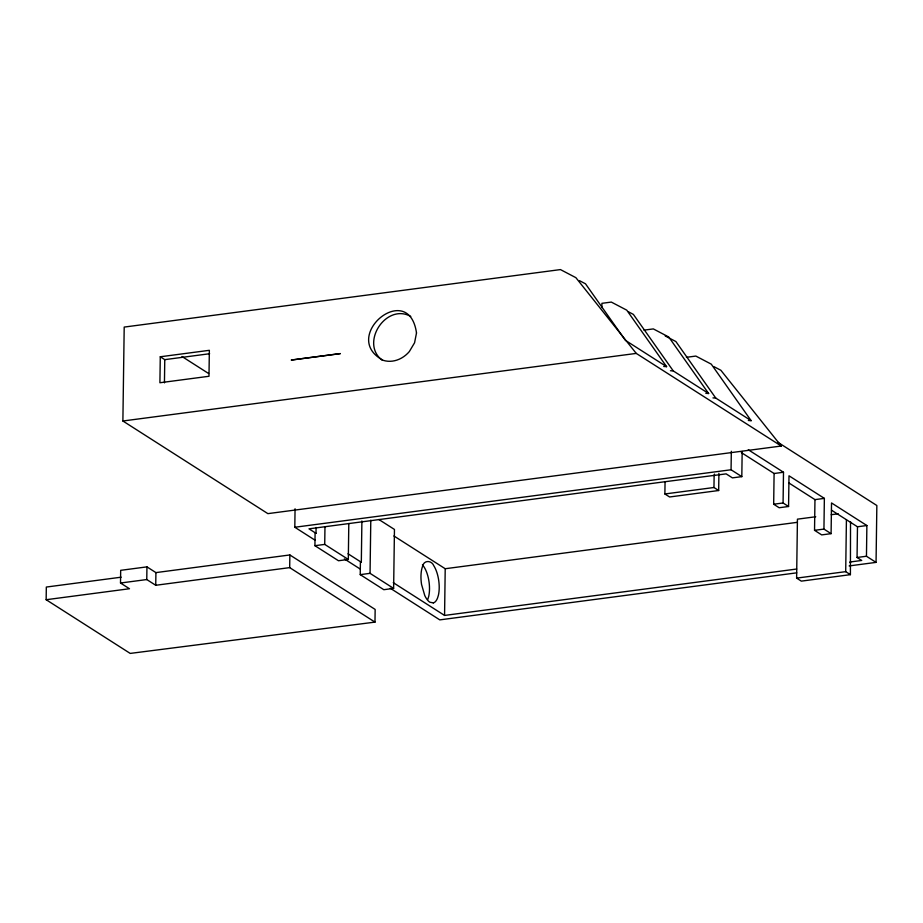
<?xml version="1.0" encoding="UTF-8"?>
<svg xmlns="http://www.w3.org/2000/svg" width="923" height="923" viewBox="0 0 923 923"><rect width="100%" height="100%" fill="white"/><g stroke="black" fill="none" stroke-linecap="round" stroke-linejoin="round"><path stroke-width="1.38" d="M46.15 599.719L129.474 588.736L120.509 583.013L120.682 570.333L146.942 566.872L155.918 572.606L289.857 554.954L375.153 609.434L374.98 622.114L130.212 653.415L46.15 599.719L46.323 587.051L121.178 577.187M122.886 421.003L124.201 327.077L560.457 269.585L575.883 277.673L636.259 353.405L781.25 446.028L267.878 513.638L122.886 421.003L636.259 353.405M374.98 622.114L289.684 567.622L155.733 585.274L146.769 579.552L146.942 566.872M155.733 585.274L155.918 572.606M160.279 356.774L159.91 382.745L208.99 376.272L209.348 350.313L160.279 356.774L164.767 359.647L209.636 353.728M164.444 382.872L164.767 359.647M289.684 567.622L289.857 554.954M315.343 540.382L294.806 527.252L295.06 508.769M348.802 523.503L348.306 559.453L338.487 560.746L314.916 545.689L315.089 533.436L316.001 533.309L316.081 527.483M348.306 559.453L324.723 544.397L324.965 527.137M378.868 519.499L394.456 529.444L393.625 588.401L383.818 589.693L360.235 574.637L360.408 562.384L361.32 562.269L361.897 520.964M393.625 588.401L370.054 573.345L370.792 520.145M796.676 569.029L444.563 615.433L445.209 568.73L393.902 535.963M601.865 307.578L601.923 303.321L611.326 302.086L626.752 310.163L666.602 366.662L663.729 366.477M718.913 473.257L718.671 490.517L669.602 496.978L664.883 493.967L665.056 481.714L726.147 473.868L732.412 477.872L741.815 476.637L742.161 451.485M718.671 490.517L713.964 487.506L714.137 475.253M714.402 475.414L714.414 474.099M741.815 476.637L731.062 469.761L731.328 451.278M777.777 442.221L876.85 505.516L876.054 562.384L866.455 556.246L866.882 525.533L831.519 502.943L831.092 533.656L823.939 529.087L824.366 498.374L789.003 475.795L788.565 506.496L779.162 507.742L773.67 504.223L774.097 473.499L741.331 452.57M788.565 506.496L783.073 502.989L783.5 472.253L748.311 449.778M850.521 521.599L850.406 574.66L801.337 581.132L796.618 578.121L797.437 519.164L815.736 516.753M831.092 533.656L821.689 534.89L814.536 530.321L814.963 499.62L789.027 483.052M850.406 574.66L845.699 571.649L846.414 519.88M849.956 562.015L861.701 560.457L857.052 557.48L857.479 526.779L831.542 510.211M427.799 599.396L428.699 596.466A21.033 8.768 82.5 0 0 424.13 567.08L422.434 564.83M643.931 330.146L653.334 328.911L668.748 336.999L708.622 393.51L705.818 393.325M686.435 357.305L695.838 356.07L711.264 364.147L751.137 420.669L748.322 420.484M294.806 527.252L731.062 469.761M774.097 473.499L783.5 472.253M664.883 493.967L713.964 487.506M314.916 545.689L324.723 544.397M120.509 583.013L146.769 579.552M773.67 504.223L783.073 502.989M814.963 499.62L824.366 498.374M360.235 574.637L370.054 573.345M831.208 514.711L838.246 513.788M445.209 568.73L797.334 522.326M814.536 530.321L823.939 529.087M857.479 526.779L866.882 525.533M857.052 557.48L866.455 556.246M849.76 562.511L850.579 562.407M796.734 572.837L439.798 619.875L390.256 588.228M849.148 565.926L876.054 562.384M796.618 578.121L845.699 571.649M433.314 602.892L429.806 602.2A21.321 8.884 82.5 0 1 424.776 595.577L421.546 584.421A21.067 8.78 82.5 0 1 422.653 566.111C423.957 559.823 431.733 560.284 433.833 565.799A21.067 8.78 82.5 0 1 438.413 595.197L437.514 598.116A21.067 8.78 82.5 0 1 433.302 602.927M670.456 370.734L673.259 370.919L708.622 393.51M712.96 397.894L715.775 398.078L751.137 420.669M410.758 316.416C385.999 302.698 359.797 343.183 382.122 360.178M579.575 280.707L585.505 283.811L625.356 340.31L666.602 366.662M628.644 311.916L633.386 314.408L673.259 370.919M665.218 335.96L675.901 341.556L715.775 398.078M713.756 366.558L720.875 370.285L781.25 446.028M665.056 481.714L308.997 528.844L316.001 533.309M181.969 356.497L208.598 373.503M348.029 553.777L361.32 562.269M393.256 582.655L444.563 615.433M344.348 558.9L360.051 568.937M416.504 332.972L414.565 342.791L409.327 351.582A26.19 22.464 -57.4 0 1 397.121 360.028A26.34 22.602 -57.4 0 1 383.46 360.408C338.718 337.403 408.739 278.734 416.504 332.972M340.299 353.59L291.218 360.051L340.299 353.613"/></g></svg>
